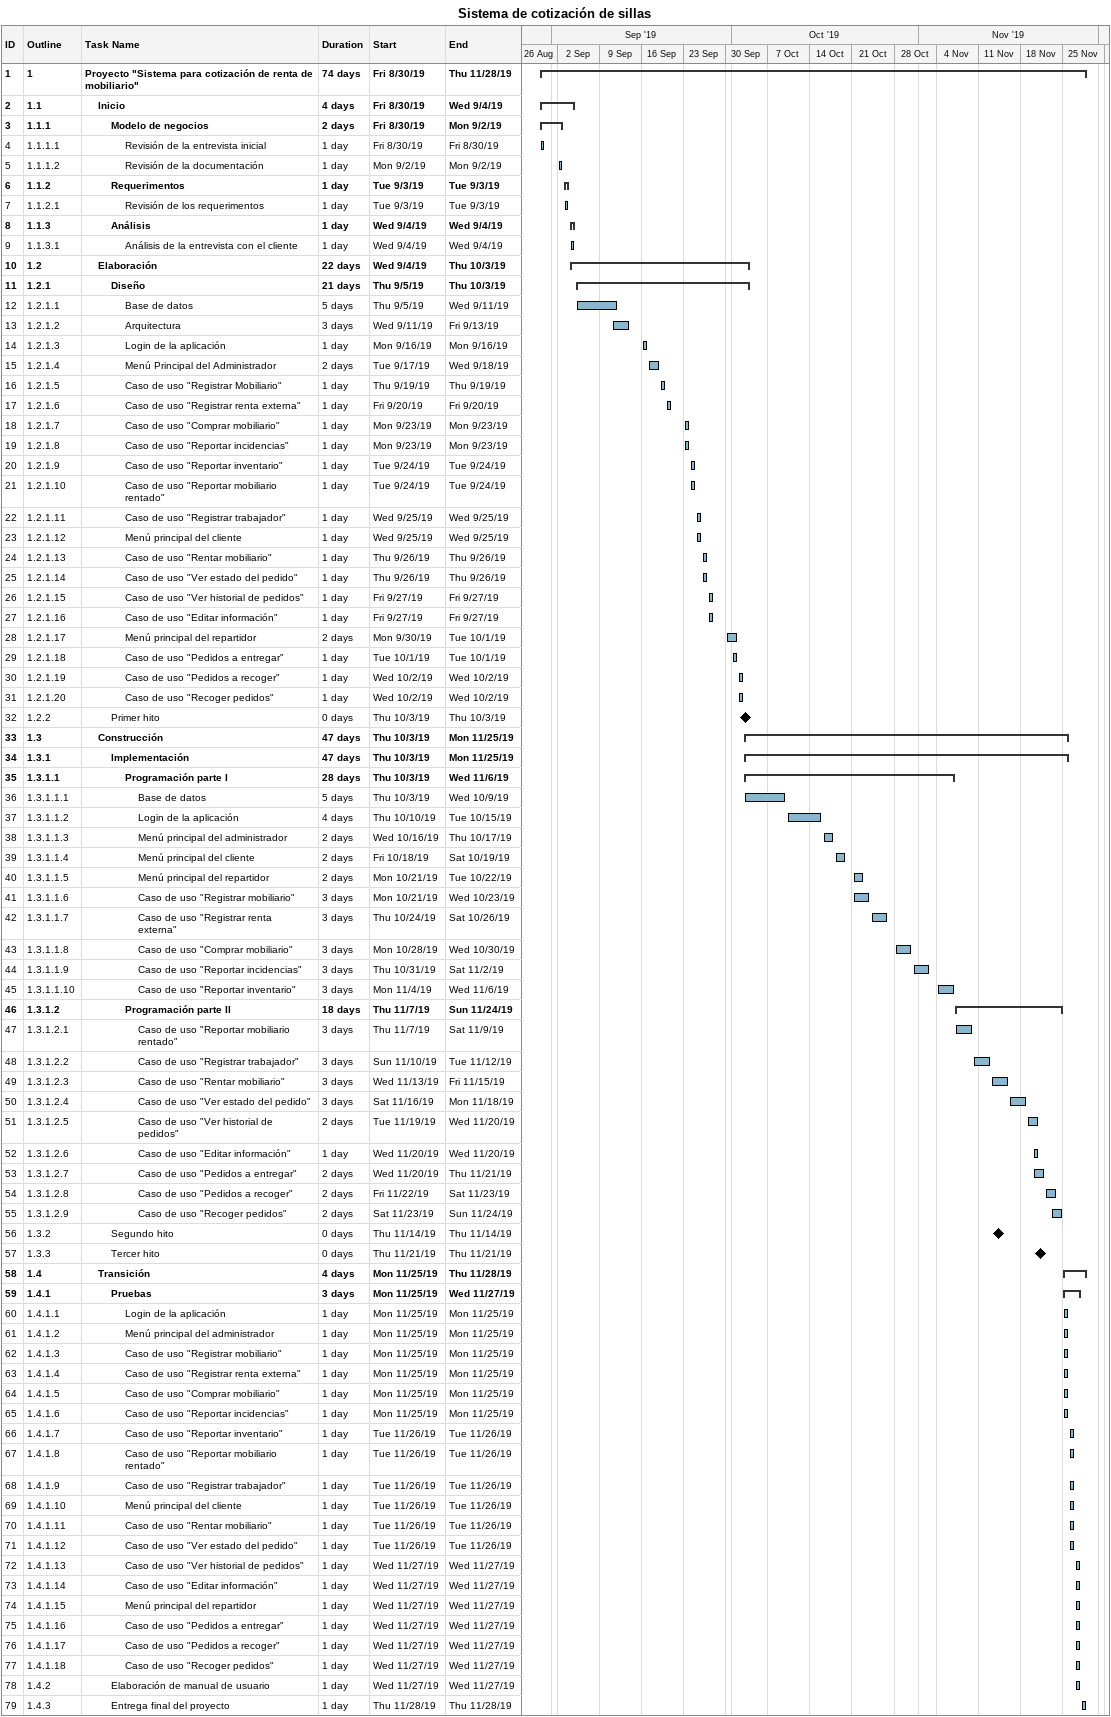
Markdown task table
Sistema de cotización de sillas

| ID | WBS | Task | Duration | Start | Finish |
|---|---|---|---|---|---|
| 1 | 1 | **Proyecto "Sistema para cotización de renta de mobiliario"** | 74d | 2019-08-30 | 2019-11-28 |
| 2 | 1.1 | **Inicio** | 4d | 2019-08-30 | 2019-09-04 |
| 3 | 1.1.1 | **Modelo de negocios** | 2d | 2019-08-30 | 2019-09-02 |
| 4 | 1.1.1.1 | Revisión de la entrevista inicial | 1d | 2019-08-30 | 2019-08-30 |
| 5 | 1.1.1.2 | Revisión de la documentación | 1d | 2019-09-02 | 2019-09-02 |
| 6 | 1.1.2 | **Requerimentos** | 1d | 2019-09-03 | 2019-09-03 |
| 7 | 1.1.2.1 | Revisión de los requerimentos | 1d | 2019-09-03 | 2019-09-03 |
| 8 | 1.1.3 | **Análisis** | 1d | 2019-09-04 | 2019-09-04 |
| 9 | 1.1.3.1 | Análisis de la entrevista con el cliente | 1d | 2019-09-04 | 2019-09-04 |
| 10 | 1.2 | **Elaboración** | 22d | 2019-09-04 | 2019-10-03 |
| 11 | 1.2.1 | **Diseño** | 21d | 2019-09-05 | 2019-10-03 |
| 12 | 1.2.1.1 | Base de datos | 5d | 2019-09-05 | 2019-09-11 |
| 13 | 1.2.1.2 | Arquitectura | 3d | 2019-09-11 | 2019-09-13 |
| 14 | 1.2.1.3 | Login de la aplicación | 1d | 2019-09-16 | 2019-09-16 |
| 15 | 1.2.1.4 | Menú Principal del Administrador | 2d | 2019-09-17 | 2019-09-18 |
| 16 | 1.2.1.5 | Caso de uso "Registrar Mobiliario" | 1d | 2019-09-19 | 2019-09-19 |
| 17 | 1.2.1.6 | Caso de uso "Registrar renta externa" | 1d | 2019-09-20 | 2019-09-20 |
| 18 | 1.2.1.7 | Caso de uso "Comprar mobiliario" | 1d | 2019-09-23 | 2019-09-23 |
| 19 | 1.2.1.8 | Caso de uso "Reportar incidencias" | 1d | 2019-09-23 | 2019-09-23 |
| 20 | 1.2.1.9 | Caso de uso "Reportar inventario" | 1d | 2019-09-24 | 2019-09-24 |
| 21 | 1.2.1.10 | Caso de uso "Reportar mobiliario rentado" | 1d | 2019-09-24 | 2019-09-24 |
| 22 | 1.2.1.11 | Caso de uso "Registrar trabajador" | 1d | 2019-09-25 | 2019-09-25 |
| 23 | 1.2.1.12 | Menú principal del cliente | 1d | 2019-09-25 | 2019-09-25 |
| 24 | 1.2.1.13 | Caso de uso "Rentar mobiliario" | 1d | 2019-09-26 | 2019-09-26 |
| 25 | 1.2.1.14 | Caso de uso "Ver estado del pedido" | 1d | 2019-09-26 | 2019-09-26 |
| 26 | 1.2.1.15 | Caso de uso "Ver historial de pedidos" | 1d | 2019-09-27 | 2019-09-27 |
| 27 | 1.2.1.16 | Caso de uso "Editar información" | 1d | 2019-09-27 | 2019-09-27 |
| 28 | 1.2.1.17 | Menú principal del repartidor | 2d | 2019-09-30 | 2019-10-01 |
| 29 | 1.2.1.18 | Caso de uso "Pedidos a entregar" | 1d | 2019-10-01 | 2019-10-01 |
| 30 | 1.2.1.19 | Caso de uso "Pedidos a recoger" | 1d | 2019-10-02 | 2019-10-02 |
| 31 | 1.2.1.20 | Caso de uso "Recoger pedidos" | 1d | 2019-10-02 | 2019-10-02 |
| 32 | 1.2.2 | Primer hito | 0d | 2019-10-03 | 2019-10-03 |
| 33 | 1.3 | **Construcción** | 47d | 2019-10-03 | 2019-11-25 |
| 34 | 1.3.1 | **Implementación** | 47d | 2019-10-03 | 2019-11-25 |
| 35 | 1.3.1.1 | **Programación parte I** | 28d | 2019-10-03 | 2019-11-06 |
| 36 | 1.3.1.1.1 | Base de datos | 5d | 2019-10-03 | 2019-10-09 |
| 37 | 1.3.1.1.2 | Login de la aplicación | 4d | 2019-10-10 | 2019-10-15 |
| 38 | 1.3.1.1.3 | Menú principal del administrador | 2d | 2019-10-16 | 2019-10-17 |
| 39 | 1.3.1.1.4 | Menú principal del cliente | 2d | 2019-10-18 | 2019-10-19 |
| 40 | 1.3.1.1.5 | Menú principal del repartidor | 2d | 2019-10-21 | 2019-10-22 |
| 41 | 1.3.1.1.6 | Caso de uso "Registrar mobiliario" | 3d | 2019-10-21 | 2019-10-23 |
| 42 | 1.3.1.1.7 | Caso de uso "Registrar renta externa" | 3d | 2019-10-24 | 2019-10-26 |
| 43 | 1.3.1.1.8 | Caso de uso "Comprar mobiliario" | 3d | 2019-10-28 | 2019-10-30 |
| 44 | 1.3.1.1.9 | Caso de uso "Reportar incidencias" | 3d | 2019-10-31 | 2019-11-02 |
| 45 | 1.3.1.1.10 | Caso de uso "Reportar inventario" | 3d | 2019-11-04 | 2019-11-06 |
| 46 | 1.3.1.2 | **Programación parte II** | 18d | 2019-11-07 | 2019-11-24 |
| 47 | 1.3.1.2.1 | Caso de uso "Reportar mobiliario rentado" | 3d | 2019-11-07 | 2019-11-09 |
| 48 | 1.3.1.2.2 | Caso de uso "Registrar trabajador" | 3d | 2019-11-10 | 2019-11-12 |
| 49 | 1.3.1.2.3 | Caso de uso "Rentar mobiliario" | 3d | 2019-11-13 | 2019-11-15 |
| 50 | 1.3.1.2.4 | Caso de uso "Ver estado del pedido" | 3d | 2019-11-16 | 2019-11-18 |
| 51 | 1.3.1.2.5 | Caso de uso "Ver historial de pedidos" | 2d | 2019-11-19 | 2019-11-20 |
| 52 | 1.3.1.2.6 | Caso de uso "Editar información" | 1d | 2019-11-20 | 2019-11-20 |
| 53 | 1.3.1.2.7 | Caso de uso "Pedidos a entregar" | 2d | 2019-11-20 | 2019-11-21 |
| 54 | 1.3.1.2.8 | Caso de uso "Pedidos a recoger" | 2d | 2019-11-22 | 2019-11-23 |
| 55 | 1.3.1.2.9 | Caso de uso "Recoger pedidos" | 2d | 2019-11-23 | 2019-11-24 |
| 56 | 1.3.2 | Segundo hito | 0d | 2019-11-14 | 2019-11-14 |
| 57 | 1.3.3 | Tercer hito | 0d | 2019-11-21 | 2019-11-21 |
| 58 | 1.4 | **Transición** | 4d | 2019-11-25 | 2019-11-28 |
| 59 | 1.4.1 | **Pruebas** | 3d | 2019-11-25 | 2019-11-27 |
| 60 | 1.4.1.1 | Login de la aplicación | 1d | 2019-11-25 | 2019-11-25 |
| 61 | 1.4.1.2 | Menú principal del administrador | 1d | 2019-11-25 | 2019-11-25 |
| 62 | 1.4.1.3 | Caso de uso "Registrar mobiliario" | 1d | 2019-11-25 | 2019-11-25 |
| 63 | 1.4.1.4 | Caso de uso "Registrar renta externa" | 1d | 2019-11-25 | 2019-11-25 |
| 64 | 1.4.1.5 | Caso de uso "Comprar mobiliario" | 1d | 2019-11-25 | 2019-11-25 |
| 65 | 1.4.1.6 | Caso de uso "Reportar incidencias" | 1d | 2019-11-25 | 2019-11-25 |
| 66 | 1.4.1.7 | Caso de uso "Reportar inventario" | 1d | 2019-11-26 | 2019-11-26 |
| 67 | 1.4.1.8 | Caso de uso "Reportar mobiliario rentado" | 1d | 2019-11-26 | 2019-11-26 |
| 68 | 1.4.1.9 | Caso de uso "Registrar trabajador" | 1d | 2019-11-26 | 2019-11-26 |
| 69 | 1.4.1.10 | Menú principal del cliente | 1d | 2019-11-26 | 2019-11-26 |
| 70 | 1.4.1.11 | Caso de uso "Rentar mobiliario" | 1d | 2019-11-26 | 2019-11-26 |
| 71 | 1.4.1.12 | Caso de uso "Ver estado del pedido" | 1d | 2019-11-26 | 2019-11-26 |
| 72 | 1.4.1.13 | Caso de uso "Ver historial de pedidos" | 1d | 2019-11-27 | 2019-11-27 |
| 73 | 1.4.1.14 | Caso de uso "Editar información" | 1d | 2019-11-27 | 2019-11-27 |
| 74 | 1.4.1.15 | Menú principal del repartidor | 1d | 2019-11-27 | 2019-11-27 |
| 75 | 1.4.1.16 | Caso de uso "Pedidos a entregar" | 1d | 2019-11-27 | 2019-11-27 |
| 76 | 1.4.1.17 | Caso de uso "Pedidos a recoger" | 1d | 2019-11-27 | 2019-11-27 |
| 77 | 1.4.1.18 | Caso de uso "Recoger pedidos" | 1d | 2019-11-27 | 2019-11-27 |
| 78 | 1.4.2 | Elaboración de manual de usuario | 1d | 2019-11-27 | 2019-11-27 |
| 79 | 1.4.3 | Entrega final del proyecto | 1d | 2019-11-28 | 2019-11-28 |
